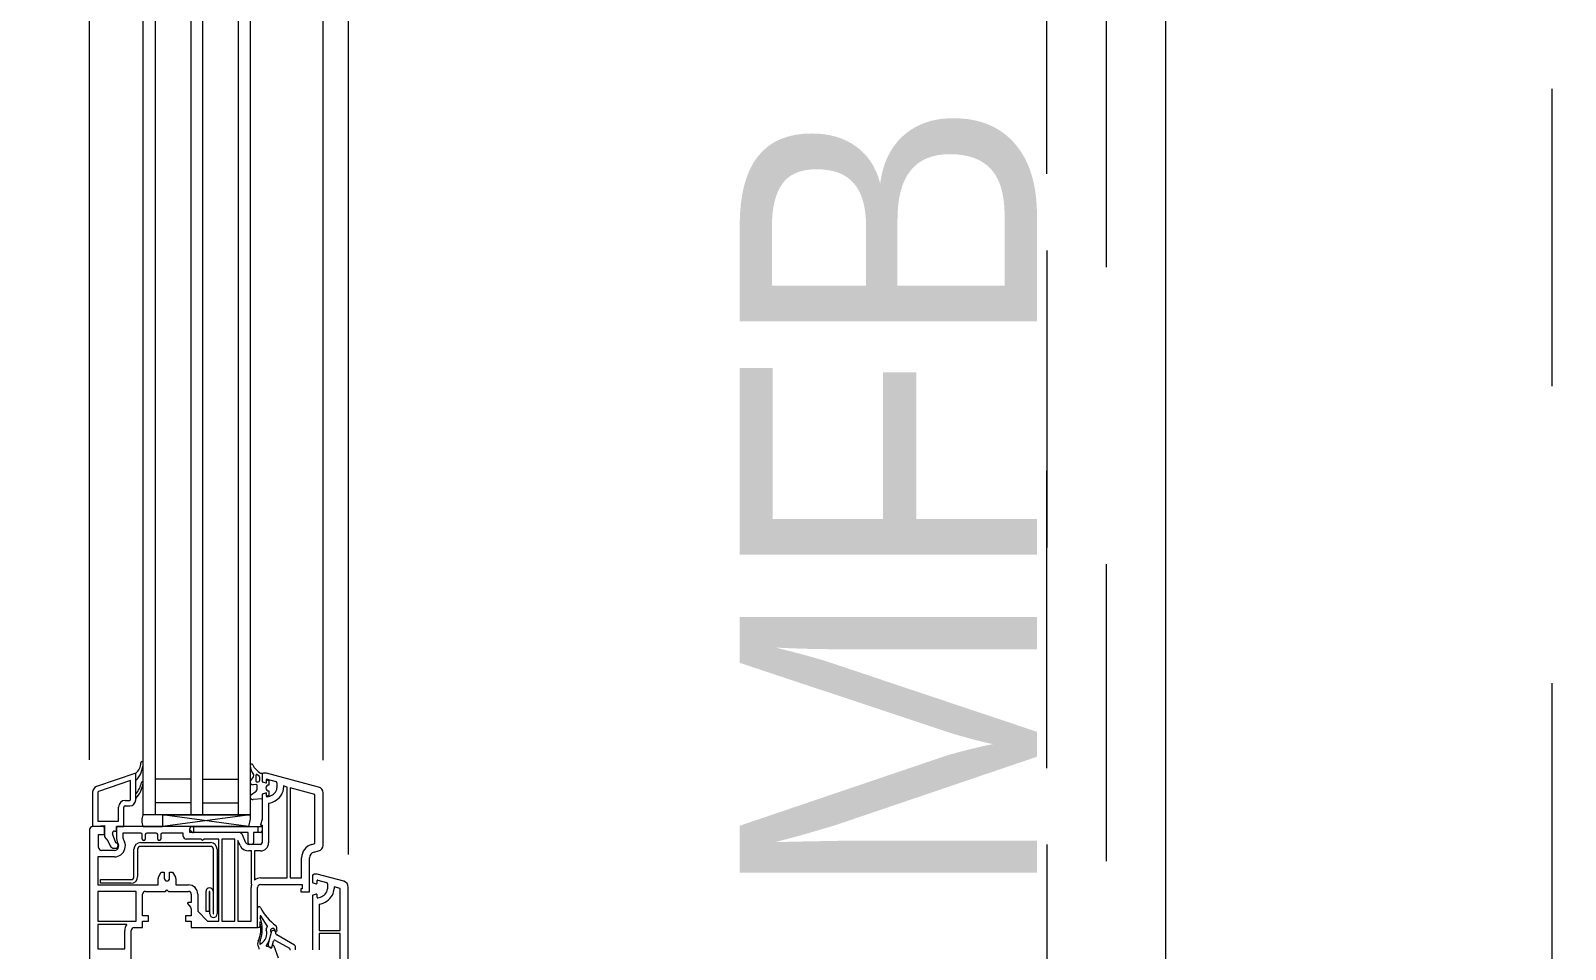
# Model space of a CAD drawing. Header units: metres. Extents: x -117 to -12, y 122 to 163.
# Drawn here: x -20.33 to -19.814, y 140.978 to 141.288 of the extents above; entities that cross this region are included whole.
import ezdxf

# ---------------------------------------------------------------- set-up
doc = ezdxf.new("R2010")
doc.units = ezdxf.units.M
doc.header["$PDMODE"] = 65
for name, pattern in [('AUSGEZOGEN', [0]), ('PHANTOM2_S8', [0.13, 0.05, -0.04000000000000001, 0, -0.04000000000000001]), ('VERDECKT2_S2', [0.09000000000000001, 0.05, -0.04000000000000001])]:
    doc.linetypes.add(name, pattern=pattern)
for name, color, linetype, lineweight in [('XR$1$Allgemein', 7, 'AUSGEZOGEN', 18), ('XR$1$Fenster', 7, 'AUSGEZOGEN', 18), ('XR$1$Fensterbank', 7, 'AUSGEZOGEN', 13), ('XR$1$Hilfskonstruktion', 5, 'VERDECKT2_S2', 13), ('XR$1$Metallbauarbeiten', 7, 'AUSGEZOGEN', 18), ('XR$1$Text_Werkplan_Ausfuehrung', 7, 'AUSGEZOGEN', 25), ('XR$1$Werkplan-_Ausfuehrungsmasse', 7, 'AUSGEZOGEN', 13)]:
    doc.layers.add(name, color=color, linetype=linetype, lineweight=lineweight)
doc.styles.add('ARIAL', font='ARIAL.TTF')
doc.dimstyles.new('_DIMSTYLE_10', dxfattribs={"dimtxt": 0.125, "dimasz": 0.15, "dimexe": 0, "dimexo": 0, "dimgap": 0.0625, "dimtad": 2, "dimdec": 1, "dimlfac": 100, "dimrnd": 0.5, "dimzin": 4, "dimdsep": 46, "dimtxsty": 'ARIAL', "dimblk1": 'ALL_ML_KREIS', "dimblk2": 'ALL_ML_KREIS', "dimsah": 1, "dimcen": 0, "dimclrd": 256, "dimclre": 256, "dimclrt": 256, "dimadec": 0, "dimazin": 0, "dimtfac": 1, "dimtdec": 0, "dimtix": 1, "dimtmove": 2, "dimatfit": 3, "dimfxl": 0, "dimtvp": 1.2, "dimtzin": 0, "dimlwd": 0, "dimlwe": -1, "dimarcsym": 0})
doc.dimstyles.new('_DIMSTYLE_11', dxfattribs={"dimtxt": 0.125, "dimasz": 0.15, "dimexe": 0, "dimexo": 0, "dimgap": 0.0625, "dimtad": 2, "dimdec": 3, "dimrnd": 0.005, "dimzin": 4, "dimdsep": 46, "dimtxsty": 'ARIAL', "dimblk1": 'ALL_ML_KREIS', "dimblk2": 'ALL_ML_KREIS', "dimsah": 1, "dimcen": 0, "dimclrd": 256, "dimclre": 256, "dimclrt": 256, "dimadec": 0, "dimazin": 0, "dimtfac": 1, "dimtdec": 0, "dimtix": 1, "dimtmove": 2, "dimatfit": 3, "dimfxl": 0, "dimtzin": 0, "dimlwd": 0, "dimlwe": -1, "dimarcsym": 0})
doc.dimstyles.new('_DIMSTYLE_12', dxfattribs={"dimtxt": 0.125, "dimasz": 0.15, "dimexe": 0, "dimexo": 0, "dimgap": 0.0625, "dimtad": 2, "dimrnd": 0.005, "dimzin": 4, "dimdsep": 46, "dimtxsty": 'ARIAL', "dimblk1": 'ALL_ML_KREIS', "dimblk2": 'ALL_ML_KREIS', "dimsah": 1, "dimcen": 0, "dimclrd": 256, "dimclre": 256, "dimclrt": 256, "dimadec": 0, "dimazin": 0, "dimtfac": 1, "dimtdec": 0, "dimtix": 1, "dimtmove": 2, "dimatfit": 3, "dimfxl": 0, "dimtzin": 0, "dimlwd": 0, "dimlwe": -1, "dimarcsym": 0})
doc.dimstyles.new('_DIMSTYLE_14', dxfattribs={"dimtxt": 0.125, "dimasz": 0.15, "dimexe": 0, "dimexo": 0, "dimgap": 0.0625, "dimtad": 2, "dimdec": 1, "dimlfac": 100, "dimrnd": 0.5, "dimzin": 4, "dimdsep": 46, "dimtxsty": 'ARIAL', "dimblk1": 'ALL_ML_KREIS', "dimblk2": 'ALL_ML_KREIS', "dimsah": 1, "dimcen": 0, "dimclrd": 256, "dimclre": 256, "dimclrt": 256, "dimadec": 0, "dimazin": 0, "dimtfac": 1, "dimtdec": 0, "dimtix": 1, "dimtmove": 2, "dimatfit": 3, "dimfxl": 0, "dimtzin": 0, "dimlwd": 0, "dimlwe": -1, "dimarcsym": 0})

# ---------------------------------------------------------------- blocks, each defined once
blk = doc.blocks.new('ALL_ML_KREIS')
at = {"color": 0, "linetype": 'ByBlock', "lineweight": -2}
for p, q in [((0, -0.5), (0, 0.5)), ((-1, 0), (0.5, 0))]:
    blk.add_line(p, q, dxfattribs=at)
blk.add_circle((0, 0), 0.15, dxfattribs=at)
blk = doc.blocks.new('*D265')
at = {"layer": 'DEFPOINTS'}
for p in [(-20.50811784955746, 149.458049857979), (-19.98811784955744, 130.8380488979669), (-16.26763344815693, 130.8380488979669)]:
    blk.add_point(p, dxfattribs=at)
at = {"layer": 'XR$1$Werkplan-_Ausfuehrungsmasse', "lineweight": -2}
for p, q in [((-19.18811784955746, 149.458049857979), (-16.26763344815693, 149.458049857979)), ((-16.26763344815693, 130.8380488979669), (-16.26763344815693, 149.458049857979)), ((-19.18811784955746, 130.8380488979669), (-16.26763344815693, 130.8380488979669))]:
    blk.add_line(p, q, dxfattribs=at)
at = {"layer": 'XR$1$Werkplan-_Ausfuehrungsmasse', "xscale": 0.15, "yscale": 0.15, "zscale": 0.15}
for p, rotation in [((-16.26763344815693, 149.458049857979), 90), ((-16.26763344815693, 130.8380488979669), 270)]:
    blk.add_blockref('ALL_ML_KREIS', p, dxfattribs=dict(at, rotation=rotation))
at = {"layer": 'XR$1$Werkplan-_Ausfuehrungsmasse', "insert": (-16.38226509890727, 140.1529095416837), "char_height": 0.125, "width": 0.625, "attachment_point": 5, "rotation": 90, "style": 'ARIAL'}
blk.add_mtext('\\A1;{\\A1;{18.62\\H0.082500;\\S^ ;}}', dxfattribs=at)
blk = doc.blocks.new('*D566')
at = {"layer": 'DEFPOINTS'}
for p in [(-20.22311784955846, 140.9737287111639), (-20.29311784959027, 140.8937287111639), (-17.26763344815693, 140.8937287111639)]:
    blk.add_point(p, dxfattribs=at)
at = {"layer": 'XR$1$Werkplan-_Ausfuehrungsmasse', "lineweight": -2}
for p, q in [((-19.48811784955746, 140.9737287111639), (-17.26763344815693, 140.9737287111639)), ((-17.26763344815693, 140.8937287111639), (-17.26763344815693, 140.9737287111639)), ((-19.48811784955746, 140.8937287111639), (-17.26763344815693, 140.8937287111639))]:
    blk.add_line(p, q, dxfattribs=at)
at = {"layer": 'XR$1$Werkplan-_Ausfuehrungsmasse', "xscale": 0.15, "yscale": 0.15, "zscale": 0.15}
for p, rotation in [((-17.26763344815693, 140.9737287111639), 90), ((-17.26763344815693, 140.8937287111639), 270)]:
    blk.add_blockref('ALL_ML_KREIS', p, dxfattribs=dict(at, rotation=rotation))
at = {"layer": 'XR$1$Werkplan-_Ausfuehrungsmasse', "insert": (-17.38226509890727, 140.8255346456796), "char_height": 0.125, "width": 0.375, "attachment_point": 5, "rotation": 90, "style": 'ARIAL'}
blk.add_mtext('\\A1;{\\A1;{8\\H0.082500;\\S^ ;}}', dxfattribs=at)
blk = doc.blocks.new('*D567')
at = {"layer": 'DEFPOINTS'}
for p in [(-20.22311784955846, 141.8137287111639), (-20.22311784955846, 140.9737287111639), (-17.26763344815693, 140.9737287111639)]:
    blk.add_point(p, dxfattribs=at)
at = {"layer": 'XR$1$Werkplan-_Ausfuehrungsmasse', "lineweight": -2}
for p, q in [((-19.48811784955746, 141.8137287111639), (-17.26763344815693, 141.8137287111639)), ((-17.26763344815693, 140.9737287111639), (-17.26763344815693, 141.8137287111639)), ((-19.48811784955746, 140.9737287111639), (-17.26763344815693, 140.9737287111639))]:
    blk.add_line(p, q, dxfattribs=at)
at = {"layer": 'XR$1$Werkplan-_Ausfuehrungsmasse', "xscale": 0.15, "yscale": 0.15, "zscale": 0.15}
for p, rotation in [((-17.26763344815693, 141.8137287111639), 90), ((-17.26763344815693, 140.9737287111639), 270)]:
    blk.add_blockref('ALL_ML_KREIS', p, dxfattribs=dict(at, rotation=rotation))
at = {"layer": 'XR$1$Werkplan-_Ausfuehrungsmasse', "insert": (-17.21285855047617, 141.300788738449), "char_height": 0.125, "width": 0.00625, "attachment_point": 1, "rotation": 90, "line_spacing_factor": 0.6024096385542169, "style": 'ARIAL'}
blk.add_mtext('\\A1;{70\\H0.082500;\\S^ ;}', dxfattribs=at)
at = {"layer": 'XR$1$Werkplan-_Ausfuehrungsmasse', "insert": (-17.38226509890727, 141.388331371464), "char_height": 0.125, "width": 0.5, "attachment_point": 5, "rotation": 90, "style": 'ARIAL'}
blk.add_mtext('\\A1;{\\A1;{84\\H0.082500;\\S^ ;}}', dxfattribs=at)
blk = doc.blocks.new('*D596')
at = {"layer": 'DEFPOINTS'}
for p in [(-20.04311784960328, 144.7630496498455), (-19.98811784958851, 140.3680494417125), (-18.74107309071632, 140.3680494417125)]:
    blk.add_point(p, dxfattribs=at)
at = {"layer": 'XR$1$Werkplan-_Ausfuehrungsmasse', "lineweight": -2}
for p, q in [((-18.99107309071632, 144.7630496498455), (-18.74107309071632, 144.7630496498455)), ((-18.74107309071632, 140.3680494417125), (-18.74107309071632, 144.7630496498455)), ((-18.99107309071632, 140.3680494417125), (-18.74107309071632, 140.3680494417125))]:
    blk.add_line(p, q, dxfattribs=at)
at = {"layer": 'XR$1$Werkplan-_Ausfuehrungsmasse', "xscale": 0.15, "yscale": 0.15, "zscale": 0.15}
for p, rotation in [((-18.74107309071632, 144.7630496498455), 90), ((-18.74107309071632, 140.3680494417125), 270)]:
    blk.add_blockref('ALL_ML_KREIS', p, dxfattribs=dict(at, rotation=rotation))
at = {"layer": 'XR$1$Werkplan-_Ausfuehrungsmasse', "insert": (-18.85579000749668, 142.5873264898445), "char_height": 0.125, "width": 0.625, "attachment_point": 5, "rotation": 90, "style": 'ARIAL'}
blk.add_mtext('\\A1;{\\A1;{4.39\\H0.082500;\\S5^ ;}}', dxfattribs=at)
blk = doc.blocks.new('*D622')
at = {"layer": 'DEFPOINTS'}
for p in [(-19.98811784955511, 149.458049857979), (-19.988117849588, 140.2180494417123), (-18.14107309071632, 140.2180494417123)]:
    blk.add_point(p, dxfattribs=at)
at = {"layer": 'XR$1$Werkplan-_Ausfuehrungsmasse', "lineweight": -2}
for p, q in [((-18.74107309071632, 149.458049857979), (-18.14107309071632, 149.458049857979)), ((-18.14107309071632, 140.2180494417123), (-18.14107309071632, 149.458049857979)), ((-18.74107309071632, 140.2180494417123), (-18.14107309071632, 140.2180494417123))]:
    blk.add_line(p, q, dxfattribs=at)
at = {"layer": 'XR$1$Werkplan-_Ausfuehrungsmasse', "xscale": 0.15, "yscale": 0.15, "zscale": 0.15}
for p, rotation in [((-18.14107309071632, 149.458049857979), 90), ((-18.14107309071632, 140.2180494417123), 270)]:
    blk.add_blockref('ALL_ML_KREIS', p, dxfattribs=dict(at, rotation=rotation))
at = {"layer": 'XR$1$Werkplan-_Ausfuehrungsmasse', "insert": (-18.25570474146666, 144.8473351205141), "char_height": 0.125, "width": 0.5, "attachment_point": 5, "rotation": 90, "style": 'ARIAL'}
blk.add_mtext('\\A1;{\\A1;{9.24\\H0.082500;\\S^ ;}}', dxfattribs=at)

msp = doc.modelspace()

# ---------------------------------------------------------------- linework, layer by layer
at = {"layer": 'XR$1$Allgemein', "linetype": 'VERDECKT2_S2', "lineweight": 13}
msp.add_line((-19.98811784957493, 141.8137287111639), (-19.98811784957493, 140.9737287111638), dxfattribs=at)
at = {"layer": 'XR$1$Fenster', "lineweight": 13}
for p, q in [((-20.2231178495752, 141.7980775168931), (-20.22311784957048, 141.0103151853116)), ((-20.2881178495752, 141.7837293963966), (-20.28811784957048, 141.0237280259314)), ((-20.2761178495752, 141.7837293963966), (-20.27611784957048, 141.0237280259314)), ((-20.2721178495752, 141.7837293963966), (-20.27211784957048, 141.0237280259314)), ((-20.2601178495752, 141.7837293963966), (-20.26011784957048, 141.0237280259314)), ((-20.31011784957049, 141.0422373938563), (-20.3101178495752, 141.7661553083483)), ((-20.23161784957048, 141.042037617176), (-20.2316178495752, 141.7663550850287)), ((-20.2921178495705, 141.0411037747855), (-20.29211784957049, 141.0412280259313)), ((-20.29211784957049, 141.0344280259314), (-20.2921178495705, 141.0345280259313)), ((-20.2761178495705, 141.0357280259313), (-20.2881178495705, 141.0357280259313)), ((-20.2721178495705, 141.0357280259313), (-20.2601178495705, 141.0357280259313)), ((-20.2558311650435, 141.035386694384), (-20.25504175207946, 141.0364952955453)), ((-20.25426142744187, 141.0339345107704), (-20.25513940940203, 141.0338314507031)), ((-20.2541678495705, 141.0370534280472), (-20.2541678495705, 141.0350160934256)), ((-20.2539678495705, 141.0348160934256), (-20.2534178495705, 141.0348160934256)), ((-20.25301784957049, 141.0365626803184), (-20.2538678495705, 141.0372266331279)), ((-20.2537178495705, 141.0327280259313), (-20.25371784957051, 141.0334364134214)), ((-20.25291784957049, 141.0353160934256), (-20.2529178495705, 141.0363894752376)), ((-20.25211784957049, 141.0372280259313), (-20.25211784957049, 141.034972770043)), ((-20.25196961337953, 141.0347795848778), (-20.25086961337951, 141.0344848407661)), ((-20.25061784957049, 141.0346780259314), (-20.2506178495705, 141.0355280259313)), ((-20.25036608576148, 141.0357212110966), (-20.24748844004795, 141.0349501482515)), ((-20.24711784957049, 141.0344671853384), (-20.24711784957051, 141.0327280259313)), ((-20.29811784957049, 141.0285280259313), (-20.2966178495705, 141.0285280259313)), ((-20.25568859078607, 141.0304951000529), (-20.25443328087788, 141.0314495690621)), ((-20.25086961337951, 141.0309712110966), (-20.25196961337952, 141.0306764669849)), ((-20.2506178495705, 141.0299280259314), (-20.25061784957049, 141.0307780259313)), ((-20.23161784957049, 141.0134684512732), (-20.23161784957049, 141.0311023372992)), ((-20.2981178495705, 141.0267280259313), (-20.29661784957049, 141.0267280259313)), ((-20.28561784957049, 141.0237280259313), (-20.29211784957049, 141.0237280259313)), ((-20.27611784957049, 141.0277280259313), (-20.2881178495705, 141.0277280259313)), ((-20.25662646553992, 141.0197280259314), (-20.28561784957049, 141.0237280259313)), ((-20.2561178495705, 141.0237280259313), (-20.28561784957049, 141.0197280259314)), ((-20.28561784957049, 141.0237280259313), (-20.28561784957049, 141.0197280259314)), ((-20.27211784957049, 141.0277280259313), (-20.2601178495705, 141.0277280259313)), ((-20.2499178495705, 141.0275743944768), (-20.2499178495705, 141.0142280259313)), ((-20.3101178495705, 141.0187280259314), (-20.31011784957049, 140.9689449870563)), ((-20.30561784957049, 141.0197280259314), (-20.3091178495705, 141.0197280259314)), ((-20.30177402690285, 141.0182280259313), (-20.3011178495705, 141.0182280259313)), ((-20.29211784957049, 141.0197280259314), (-20.28561784957049, 141.0197280259314)), ((-20.27501784957049, 141.0177280259313), (-20.27501784957049, 141.0197280259314)), ((-20.25351784957049, 141.0197280259314), (-20.25351784957049, 141.0177280259313)), ((-20.30131784957049, 141.0142280259313), (-20.30243181173739, 141.017288611831)), ((-20.30064938850569, 141.0141234079358), (-20.30043028022605, 141.0136535287139)), ((-20.30051784957049, 141.0133280259313), (-20.3005178495705, 141.0134280259313)), ((-20.2986555113742, 141.0150531681117), (-20.29843640309458, 141.0145832888897)), ((-20.29296784957051, 141.0143280259313), (-20.26946784957051, 141.0143280259313)), ((-20.26946784957051, 141.0130780259313), (-20.29296784957051, 141.0130780259313)), ((-20.29241784957049, 141.0155280259313), (-20.2924178495705, 141.0170280259313)), ((-20.2914178495705, 141.0170280259313), (-20.2914178495705, 141.0155280259313)), ((-20.2877178495705, 141.0175280259313), (-20.29091784957049, 141.0175280259313)), ((-20.2872178495705, 141.0155280259313), (-20.28721784957051, 141.0170280259313)), ((-20.2862178495705, 141.0170280259313), (-20.28621784957051, 141.0155280259313)), ((-20.25752185646411, 141.0143054076696), (-20.25884861204426, 141.0171506441931)), ((-20.2526178495705, 141.0137280259314), (-20.25661554867708, 141.0137280259314)), ((-20.2555178495705, 141.0137280259314), (-20.2563178495705, 141.0137280259314)), ((-20.23533429908248, 141.0137332233389), (-20.23431784957049, 141.0140055801648)), ((-20.30180652768223, 141.0117280259313), (-20.30611784957049, 141.0117280259313)), ((-20.30190032393412, 141.0124280259313), (-20.30141784957049, 141.0124280259313)), ((-20.2952178495705, 141.0028780259314), (-20.29521784957051, 141.0120780259313)), ((-20.2939678495705, 141.0120780259313), (-20.2939678495705, 141.0028780259314)), ((-20.2684678495705, 140.9904530259313), (-20.26846784957051, 141.0120780259313)), ((-20.26721784957051, 141.0120780259313), (-20.26721784957051, 140.9903780259313)), ((-20.2346354876607, 141.011125223608), (-20.23310021148029, 141.0115365996207)), ((-20.25261784957049, 141.0024280259314), (-20.24361784957049, 141.0024280259314)), ((-20.23511784957049, 141.0032280259313), (-20.23511784957049, 141.000972770043)), ((-20.2709678495705, 140.9911280259313), (-20.2709678495705, 140.9979530259313)), ((-20.2697178495705, 140.9903780259313), (-20.2697178495705, 140.9978030259313)), ((-20.26861784957049, 140.9979530259313), (-20.2686178495705, 140.9904530259313)), ((-20.25581784957051, 140.9879280259313), (-20.2558178495705, 140.9992280259313)), ((-20.2349696133795, 141.0007795848778), (-20.23386961337951, 141.0004848407661)), ((-20.23361784957049, 141.0006780259313), (-20.23361784957049, 141.0015280259313)), ((-20.23336608576146, 141.0017212110966), (-20.23048844004793, 141.0009501482515)), ((-20.23011784957049, 141.0004671853384), (-20.23011784957048, 140.9987280259313)), ((-20.22311784957049, 140.8537287111639), (-20.22311784957049, 140.9993799054349)), ((-20.2536178495705, 140.9861280259314), (-20.2536178495705, 140.9922280259314)), ((-20.23511784957049, 140.9964832818197), (-20.23511784957049, 140.9782280259313)), ((-20.23386961337951, 140.9969712110966), (-20.2349696133795, 140.9966764669849)), ((-20.23361784957049, 140.9959280259314), (-20.23361784957049, 140.9967780259313)), ((-20.2528178495705, 140.987623788125), (-20.25281784957049, 140.9861280259314)), ((-20.25271899180414, 140.9896424719691), (-20.25271899180415, 140.9888779335826)), ((-20.25036298456474, 140.9863537670584), (-20.25253513690492, 140.989696954589)), ((-20.29831784957049, 140.9785280259313), (-20.29831784957049, 140.9847280259313)), ((-20.29611784957051, 140.972972770043), (-20.2961178495705, 140.9847280259313)), ((-20.25070116409167, 140.9852405180397), (-20.25034392408413, 140.9861732695681)), ((-20.24902394209112, 140.984140671242), (-20.25004427125858, 140.9803105531741)), ((-20.24755932778415, 140.9844268196979), (-20.24775573673218, 140.9847931773068)), ((-20.24744053477446, 140.9836787708835), (-20.24746904421719, 140.9840046353052)), ((-20.24716804259976, 140.9848850571493), (-20.24728223884245, 140.9844588709696)), ((-20.24116784957049, 140.9798110386332), (-20.24719243742542, 140.983289336053)), ((-20.25270513545532, 140.9800081607651), (-20.25264898595213, 140.9801547667829)), ((-20.24883928932125, 140.9790111026147), (-20.24828221512259, 140.9811132790162)), ((-20.24812806821545, 140.9795593416514), (-20.24673023899895, 140.9755662235517)), ((-20.24754925220944, 140.9814168821956), (-20.2429428495705, 140.978757374392)), ((-20.24091784957049, 140.9782280259313), (-20.24091784957049, 140.9793780259313))]:
    msp.add_line(p, q, dxfattribs=at)
for points in [[(-20.2561178495752, 141.7837293963966), (-20.25611784957047, 141.0237280259314), (-20.29211784957048, 141.0237280259313), (-20.2921178495752, 141.7837293963966)], [(-20.29461784957049, 141.0287280259313), (-20.29461784957051, 141.0377280259314), (-20.30776983093712, 141.0331928599429)], [(-20.29641784957049, 141.0287280259313), (-20.2964178495705, 141.0352033258644), (-20.30718304770715, 141.0314911885759)], [(-20.25261784957049, 141.0377280259314), (-20.25211784957049, 141.0377280259314), (-20.25211784957049, 141.0348193046455), (-20.25061784957049, 141.0344173808568), (-20.25061784957049, 141.0354780259314), (-20.2498178495705, 141.0352636665774), (-20.24981784957049, 141.0337280259313)], [(-20.23310021148028, 141.0330341889518), (-20.25061784957049, 141.0377280259314), (-20.25161784957049, 141.0377280259314)], [(-20.2436178495705, 141.0024280259314), (-20.24361784957048, 141.0330571358972), (-20.24491784957049, 141.0334054698474), (-20.2449178495705, 141.0327280259313)], [(-20.30911784957049, 141.0313021139796), (-20.30911784957048, 141.0197280259314), (-20.30511784957049, 141.0200779805855), (-20.30511784957049, 141.0162280259314), (-20.30401504196163, 141.0149137510016), (-20.30325978561468, 141.0132940985388)], [(-20.3073178495705, 141.0313021139796), (-20.30731784957049, 141.0215280259314), (-20.30041784957049, 141.0215280259314), (-20.30041784957049, 141.0262280259313)], [(-20.24981784957049, 141.0317280259314), (-20.24981784957051, 141.0301923852853), (-20.25061784957049, 141.0299780259314), (-20.25061784957051, 141.0310386710059), (-20.2521178495705, 141.0306367472173), (-20.25211784957049, 141.0291280259314), (-20.25513780846292, 141.0288315922076)], [(-20.25211784957051, 141.0304832818197), (-20.25211784957049, 141.0222280259314), (-20.2526178495705, 141.0202280259313), (-20.25211784957051, 141.0202280259314), (-20.25211784957049, 141.0142280259313)], [(-20.23431784957049, 141.0140055801648), (-20.23431784957049, 141.0305652084076), (-20.24261784957049, 141.0327891867048), (-20.24261784957049, 141.0024280259314), (-20.23881784957049, 141.0024280259314), (-20.23881784957049, 141.0091933719554)], [(-20.30111784957049, 141.0182280259314), (-20.30111784957048, 141.0197280259314), (-20.29861784957048, 141.0197280259314), (-20.29861784957048, 141.0262280259313)], [(-20.28561784957049, 141.0237280259314), (-20.2561178495705, 141.0237280259313), (-20.2561178495705, 141.0222280259314), (-20.25662646553993, 141.0197280259314), (-20.28561784957049, 141.0197280259314)], [(-20.30711784957048, 141.0127280259314), (-20.30711784957048, 141.0170280259314), (-20.30511784957049, 141.0170280259314), (-20.3051178495705, 141.0192280259313)], [(-20.25975491983129, 141.0177280259313), (-20.27641784957049, 141.0177280259313), (-20.27641784957049, 141.0189037827055), (-20.27611784957051, 141.0197280259314), (-20.30111784957048, 141.0197280259314), (-20.30111784957049, 141.0162364992446)], [(-20.27577640737138, 141.0179623405064), (-20.2764178495705, 141.0186037827055), (-20.27641784957049, 141.0189037827055), (-20.27619064361735, 141.0197280259314)], [(-20.27619064361735, 141.0197280259314), (-20.25351784957051, 141.0197280259314), (-20.25211784957049, 141.0197280259314), (-20.25211784957049, 141.0182280259314)], [(-20.2929178495705, 141.0175280259314), (-20.29891784957049, 141.0175280259314), (-20.29891784957049, 141.0162364992446)], [(-20.27861784957048, 141.0165280259314), (-20.2786178495705, 141.0175280259314), (-20.2857178495705, 141.0175280259314)], [(-20.27211784957049, 141.0150280259314), (-20.2726178495705, 141.0155280259314), (-20.27761784957049, 141.0155280259314)], [(-20.2568178495705, 141.0142280259314), (-20.25681784957049, 141.0177280259314), (-20.27501784957049, 141.0177280259314), (-20.27521072194643, 141.0177280259313)], [(-20.27371784957049, 140.9969280259314), (-20.2737178495705, 140.9912280259313), (-20.27041784957049, 140.9879280259314), (-20.26661784957048, 140.9879280259314), (-20.26661784957048, 141.0155280259314), (-20.27161784957049, 141.0155280259314), (-20.27211784957049, 141.0150280259314)], [(-20.25951573359558, 141.0133756474938), (-20.26031784957051, 141.015095790753), (-20.26031784957049, 140.9879280259314), (-20.2558178495705, 140.9879280259314)], [(-20.25261784957048, 141.0177280259313), (-20.25351784957048, 141.0177280259313), (-20.2550178495705, 141.0177280259313), (-20.25501784957049, 141.0142280259313)], [(-20.30180652768223, 141.0095280259314), (-20.30741784957049, 141.0095280259314), (-20.30741784957049, 141.0001280259314), (-20.28711784957051, 141.0001280259314), (-20.28711784957051, 141.0022548208506)], [(-20.25561784957051, 141.0003415788039), (-20.2556178495705, 141.0115280259314), (-20.25661554867706, 141.0115280259314)], [(-20.25261784957048, 141.0115280259314), (-20.25461784957049, 141.0115280259314), (-20.25461784957049, 141.0017260251307)], [(-20.25261784957048, 141.0002280259313), (-20.23861784957048, 141.0002280259313), (-20.23861784957048, 140.9987280259313), (-20.23911784957049, 140.9987280259313), (-20.23911784957048, 140.9977280259313), (-20.23611784957048, 140.9977280259313), (-20.23611784957048, 141.0091933719554)], [(-20.28698387497428, 141.0027548208506), (-20.2860178495705, 141.0044280259314), (-20.28501784957049, 141.0044280259314), (-20.28501784957048, 141.0023280259314)], [(-20.2832178495705, 141.0023280259314), (-20.2832178495705, 141.0044280259314), (-20.2822178495705, 141.0044280259314), (-20.28125182416671, 141.0027548208506)], [(-20.22460021148027, 141.0013117570875), (-20.23361784957049, 141.0037280259313), (-20.23461784957049, 141.0037280259314)], [(-20.29621784957049, 141.0006280259314), (-20.30651784957049, 141.0006280259314), (-20.30651784957049, 141.0018780259314), (-20.29621784957049, 141.0018780259314)], [(-20.2913178495705, 140.9979280259313), (-20.2846178495705, 140.9979280259313), (-20.2841178495705, 140.9984280259314), (-20.28361784957049, 140.9979280259313), (-20.27691784957049, 140.9979280259313)], [(-20.28111784957049, 141.0022548208506), (-20.28111784957049, 141.0001280259314), (-20.27691784957049, 141.0001280259314)], [(-20.27717105845911, 140.9937994684094), (-20.27615180512738, 140.9925847695895), (-20.27591784957049, 140.9919419819799), (-20.2759178495705, 140.9897280259314), (-20.2779178495705, 140.9897280259314), (-20.27791784957049, 140.9879280259314), (-20.27591784957049, 140.9879280259314), (-20.27591784957049, 140.9857280259313), (-20.25361784957049, 140.9857280259314), (-20.25361784957049, 140.9992280259313)], [(-20.26986784957048, 140.9978030259313), (-20.26986784957049, 140.9911280259314), (-20.27096784957049, 140.9911280259314)], [(-20.22581784957049, 140.9847280259314), (-20.22581784957049, 140.9988321936892), (-20.2279178495705, 140.9993948869933), (-20.2279178495705, 140.9987280259314)], [(-20.29511784957048, 140.9857280259313), (-20.29231784957051, 140.9857280259313), (-20.2923178495705, 140.9879280259314), (-20.29031784957049, 140.9879280259314), (-20.29031784957049, 140.9897280259314), (-20.29231784957049, 140.9897280259314), (-20.29231784957051, 140.9969280259314)], [(-20.27591784957049, 140.9969280259314), (-20.2759178495705, 140.9941280259314), (-20.27701784957049, 140.9941280259314)], [(-20.23291784957049, 140.9935743944768), (-20.23291784957049, 140.9847280259313), (-20.22581784957049, 140.9847280259314)], [(-20.29761584876984, 140.9867280259313), (-20.30741784957049, 140.9867280259313), (-20.30741784957049, 140.9785280259314), (-20.29831784957049, 140.9785280259314)], [(-20.24904044643641, 140.984079076187), (-20.24982362090174, 140.9811562292911), (-20.25067567216241, 140.9798499298931)], [(-20.2258178495705, 140.9652703573479), (-20.2258178495705, 140.9837280259314), (-20.23291784957049, 140.9837280259314), (-20.23291784957049, 140.9782280259314)], [(-20.25053558891261, 140.9794650543274), (-20.24884521871662, 140.9790121209985), (-20.2487028682418, 140.979543380203)], [(-20.24978507808094, 140.9793460276881), (-20.24939012275131, 140.9789510723585), (-20.24908438016071, 140.9788691488782)]]:
    msp.add_lwpolyline(points, dxfattribs=at)
for points in [[(-20.26131784957049, 140.9879280259314), (-20.26131784957048, 141.0155280259314), (-20.26561784957049, 141.0155280259314), (-20.26561784957049, 140.9879280259314), (-20.26131784957049, 140.9879280259314)], [(-20.29451784957049, 140.9879280259314), (-20.29451784957051, 140.9979280259313), (-20.30741784957049, 140.9979280259313), (-20.3074178495705, 140.9879280259314), (-20.29451784957049, 140.9879280259314)]]:
    msp.add_lwpolyline(points, close=True, dxfattribs=at)
for centre, radius, start, end in [((-20.29721720240929, 141.0411534258816), 0.004299999999999955, 307.1929183167479, 0.824869458817877), ((-20.30054300650905, 141.0412187694976), 0.008425941681674204, 314.6846399471861, 359.2180201962812), ((-20.29251784957048, 141.0412280259313), 0.0003999999999999773, 0, 181.8189351407642), ((-20.25561784957051, 141.0402280259314), 0.0005, 34.43351666889914, 180), ((-20.25054697862664, 141.0406221665857), 0.00558479631933983, 184.0469487073017, 216.3017558387886), ((-20.24953107121905, 141.043192817794), 0.00627631665016088, 205.2983218214709, 240.5401410291097), ((-20.2998257203224, 141.0356997542256), 0.007200000000000046, 316.3288873123777, 350.9767967886719), ((-20.30072363543663, 141.0353644614439), 0.008656584883371921, 314.8565544877993, 353.7898141484797), ((-20.29241784957049, 141.0345280259314), 0.0002999999999999545, 0, 171.8517761259771), ((-20.25521784957051, 141.0347280259313), 0.0008999999999999774, 132.9579663398468, 275.0000000000629), ((-20.25561195970525, 141.0369013291196), 0.0006999999999999318, 324.5460838070634, 36.30175583689172), ((-20.25421784957049, 141.0334364134214), 0.0005, 0, 95.00000000006288), ((-20.25396784957049, 141.0370534280472), 0.0001999999999999318, 60.00000000083123, 180), ((-20.2539678495705, 141.0350160934256), 0.0002000000000000455, 180, 270), ((-20.25341784957048, 141.0353160934256), 0.0005, 270, 0), ((-20.2531178495705, 141.0363894752376), 0.0002000000000001592, 0, 60.00000000402091), ((-20.25161784957049, 141.0372280259314), 0.0005, 90, 180), ((-20.2519178495705, 141.034972770043), 0.0002000000000005002, 180, 254.9999999994951), ((-20.25081784957049, 141.0346780259314), 0.0002000000000002728, 255.0000000006194, 0), ((-20.2498178495705, 141.0327280259314), 0.001000000000000227, 90, 270), ((-20.2504178495705, 141.0355280259314), 0.0002000000000001592, 74.99999999851202, 180), ((-20.2476178495705, 141.0344671853384), 0.0004999999999996589, 0, 74.99999999955158), ((-20.30711784957049, 141.0313021139796), 0.002, 109.0256060374028, 180), ((-20.30711784957049, 141.0313021139796), 0.0001999999999999318, 109.0256060366065, 180), ((-20.2981178495705, 141.0262280259313), 0.002299999999999954, 90, 180), ((-20.2966178495705, 141.0287280259313), 0.002, 270, 0), ((-20.2966178495705, 141.0287280259313), 0.0002000000000000455, 270, 0), ((-20.25521784957049, 141.0297280259314), 0.0008999999999999774, 121.5367800643622, 275.1023163093391), ((-20.2552178495705, 141.0327280259313), 0.0015, 301.5367800647057, 0), ((-20.25191784957049, 141.0304832818197), 0.0001999999999997044, 104.9999999983975, 180), ((-20.2508178495705, 141.0307780259314), 0.0002000000000001592, 0, 105.000000001488), ((-20.25041784957051, 141.0299280259314), 0.0002000000000006139, 180, 276.7557105310482), ((-20.2508648677901, 141.0337016415333), 0.003999999999991815, 276.7557105302635, 330.8690173497814), ((-20.25086486779011, 141.0337016415333), 0.006200000000016303, 278.7860296929047, 330.8690173495366), ((-20.24911784957051, 141.0327280259313), 0.002000000000006707, 330.869017350236, 0), ((-20.24911784957049, 141.0327280259314), 0.004199999999990041, 330.8690173497865, 0), ((-20.23361784957051, 141.0311023372992), 0.002000000000000227, 0, 74.99999999984652), ((-20.2981178495705, 141.0262280259313), 0.0005, 90, 180), ((-20.28836784957048, 141.0217280259314), 0.004250000000000114, 151.9275130640344, 208.0724869356276), ((-20.30911784957049, 141.0187280259314), 0.001000000000000114, 90, 180), ((-20.3056178495705, 141.0192280259314), 0.0005, 0, 90), ((-20.30177402690285, 141.0175280259314), 0.0007000000000000455, 90, 200.0000000015972), ((-20.27521072194644, 141.0185280259314), 0.0007999999999999546, 225.0000000005397, 270), ((-20.25261784957051, 141.0182280259313), 0.0005, 270, 0), ((-20.30611784957048, 141.0127280259314), 0.001, 180, 270), ((-20.30190032393412, 141.0139280259314), 0.0015, 205.0000000000825, 270), ((-20.30180652768223, 141.0132280259314), 0.001499999999997158, 270, 344.208920227012), ((-20.30141784957049, 141.0133280259314), 0.0008999999999998636, 270, 0), ((-20.30131784957049, 141.0134280259313), 0.0007999999999999545, 0, 90), ((-20.2961178495705, 141.0162364992446), 0.004999999999998522, 180, 204.9999999999726), ((-20.30151784957051, 141.0131463867998), 0.001200000000003342, 344.2089202265543, 25.00000000095166), ((-20.29611784957049, 141.0162364992446), 0.002800000000000637, 180, 204.999999999814), ((-20.3012624183737, 141.0131669583184), 0.003161068592249877, 342.5899980310039, 26.61892219536744), ((-20.2929678495705, 141.0120780259314), 0.002249999999999999, 90, 180), ((-20.2929678495705, 141.0120780259314), 0.001, 90, 180), ((-20.2929178495705, 141.0170280259314), 0.0005, 0, 90), ((-20.29191784957049, 141.0155280259314), 0.0005, 180, 0), ((-20.29091784957049, 141.0170280259314), 0.0005, 90, 180), ((-20.28771784957051, 141.0170280259314), 0.0005, 0, 90), ((-20.28671784957051, 141.0155280259314), 0.0005, 180, 0), ((-20.28571784957049, 141.0170280259314), 0.0005, 90, 180), ((-20.27761784957049, 141.0165280259314), 0.001, 180, 270), ((-20.26946784957051, 141.0120780259313), 0.00225, 0, 90), ((-20.26946784957051, 141.0120780259313), 0.001, 0, 90), ((-20.2597549198313, 141.0167280259313), 0.0009999999999997726, 25.00000000054573, 90), ((-20.25661554867706, 141.0147280259314), 0.003200000000000614, 204.9999999998024, 270), ((-20.25661554867707, 141.0147280259313), 0.0009999999999997726, 204.9999999989838, 270), ((-20.2563178495705, 141.0142280259314), 0.0005, 180, 270), ((-20.2555178495705, 141.0142280259313), 0.0005, 270, 0), ((-20.2526178495705, 141.0142280259313), 0.0004999999999998863, 270, 0), ((-20.2526178495705, 141.0142280259313), 0.002699999999999932, 270, 0), ((-20.23411784957051, 141.0091933719554), 0.004700000000000045, 105.0000000000205, 180), ((-20.23361784957049, 141.0134684512733), 0.001999999999999431, 285.0000000001534, 0), ((-20.30180652768223, 141.0132280259314), 0.003699999999995384, 270, 344.20892022643), ((-20.23411784957049, 141.0091933719554), 0.002, 105.0000000001535, 180), ((-20.2962178495705, 141.0028780259314), 0.00225, 270, 0), ((-20.2962178495705, 141.0028780259314), 0.0009999999999998864, 270, 0), ((-20.28611784957049, 141.0022548208506), 0.0009999999999998864, 150.0000000006822, 180), ((-20.28411784957051, 141.0023280259314), 0.0008999999999999773, 180, 0), ((-20.28211784957051, 141.0022548208506), 0.00100000000000216, 0, 29.9999999993178), ((-20.25261784957051, 140.9992280259314), 0.003199999999999477, 90, 128.6821874537984), ((-20.23461784957048, 141.0032280259313), 0.0005, 90, 180), ((-20.29131784957049, 140.9969280259314), 0.001, 90, 180), ((-20.27691784957049, 140.9969280259314), 0.003200000000000046, 0, 90), ((-20.27691784957049, 140.9969280259314), 0.001, 0, 90), ((-20.2697928495705, 140.9979530259313), 0.001174999999999955, 0, 180), ((-20.2697928495705, 140.9978030259313), 7.500000000004548e-05, 0, 180), ((-20.25261784957051, 140.9992280259314), 0.003199999999998682, 159.6358651941362, 180), ((-20.25261784957051, 140.9992280259314), 0.001, 90, 180), ((-20.23491784957049, 141.000972770043), 0.0002000000000007276, 180, 254.999999998512), ((-20.23381784957048, 141.0006780259314), 0.0002000000000003865, 255.0000000006194, 0), ((-20.23341784957049, 141.0015280259313), 0.0002000000000001592, 75.00000000160247, 180), ((-20.23386486779008, 140.9997016415333), 0.003999999999996135, 276.7557105302182, 330.8690173498061), ((-20.23061784957049, 141.0004671853384), 0.0005000000000001137, 0, 74.99999999955158), ((-20.2321178495705, 140.9987280259314), 0.002000000000003865, 330.8690173501865, 0), ((-20.23211784957049, 140.9987280259313), 0.004199999999994475, 330.8690173494714, 0), ((-20.22511784957049, 140.9993799054349), 0.002000000000000341, 0, 74.99999999984652), ((-20.2770178495705, 140.9939280259314), 0.0002000000000000455, 90, 220.0000000022805), ((-20.25311784957049, 140.9922280259314), 0.0005, 28.27602603619209, 180), ((-20.23594467446244, 141.0014655611388), 0.019, 208.2760260399065, 232.8223529006076), ((-20.23491784957049, 140.9964832818197), 0.0001999999999993634, 104.9999999993806, 180), ((-20.2338178495705, 140.9967780259313), 0.0002000000000001592, 0, 104.9999999993806), ((-20.23341784957048, 140.9959280259314), 0.0002000000000002728, 180, 276.7557105290797), ((-20.23386486779012, 140.9997016415333), 0.006200000000014029, 278.7860296929047, 330.8690173493071), ((-20.2684678495705, 140.9903780259314), 0.00125, 180, 0), ((-20.26854284957049, 140.9904530259314), 7.499999999993178e-05, 180, 0), ((-20.26208128390044, 140.9852381865454), 0.009565684004903631, 334.8495792192864, 14.44151524516837), ((-20.26199199452982, 140.9852274160665), 0.009965684004903608, 337.2035340181473, 21.48814926802903), ((-20.25261899180415, 140.9896424719691), 0.0001000000000000227, 33.01278751606394, 180), ((-20.29511784957049, 140.9847280259313), 0.003200000000000273, 141.3178125463805, 180), ((-20.29511784957049, 140.9847280259313), 0.001000000000000057, 90, 180), ((-20.25321784957049, 140.9861280259314), 0.000400000000000091, 180, 0), ((-20.25431596426171, 140.9837090921525), 0.003800000000000182, 299.7526557729251, 18.33407463002484), ((-20.25023423839395, 140.9850616874137), 0.0004999999999998863, 159.043365201456, 198.3340746295843), ((-20.25053069436321, 140.9862448018186), 0.0001999999999997044, 339.0433652026127, 33.01278750240866), ((-20.2485316300268, 140.9846763702197), 0.0007846364127530024, 8.561318927047223, 229.5733441646974), ((-20.24825848655716, 140.9839355680499), 0.0007924578814638038, 4.999999999911022, 164.9999999994291), ((-20.24742712771638, 140.9844976938264), 0.0001499999999999773, 208.1963219761713, 344.9999999995422), ((-20.24694243742542, 140.9837223487549), 0.0004999999999997727, 184.9999999991809, 239.9999999993119), ((-20.24876564722704, 140.9853431643839), 0.001661987600273847, 343.9999509761386, 36.29697621154474), ((-20.2516120828413, 140.9803228151775), 0.002000000000000057, 154.8495792189942, 213.491795430838), ((-20.25411397738859, 140.9786673624677), 0.0009999999999999432, 345.0000000008367, 33.49179543225222), ((-20.25142192890457, 140.9807849367612), 0.001499999999999943, 157.2035340174124, 211.1881884095257), ((-20.25218206025442, 140.9799759361569), 0.0005000000000002274, 119.7526557736084, 159.0433652013104), ((-20.25047088415134, 140.979706535784), 0.00025, 144.9999999971955, 255.0000000007878), ((-20.24907797129976, 140.9800531344693), 0.001000000000000341, 165.0830478228987, 225.0000000001439), ((-20.24903261635169, 140.9790623340435), 0.0001999999999998749, 255.0000000006194, 345.1578378209716), ((-20.24841309049392, 140.9794657344895), 0.0002999999999999545, 18.1812408985361, 165.0000000051366), ((-20.24779991521246, 140.9809854701246), 0.0004989472077152754, 59.84216217341401, 165.157837826521), ((-20.24319284957048, 140.9783243616901), 0.0004999999999999432, 330.0000000004787, 60.0000000009403), ((-20.24141784957049, 140.9793780259314), 0.0005, 0, 60.00000000058774)]:
    msp.add_arc(centre, radius, start, end, dxfattribs=at)
at = {"layer": 'XR$1$Fensterbank'}
msp.add_line((-19.94811784955743, 140.9737287111638), (-19.94811784955743, 141.8137287111639), dxfattribs=at)
at = {"layer": 'XR$1$Hilfskonstruktion'}
msp.add_line((-19.98811784955743, 125.0394420899914), (-19.98811784955743, 154.7365274448507), dxfattribs=at)
at = {"layer": 'XR$1$Metallbauarbeiten', "linetype": 'PHANTOM2_S8', "lineweight": 13}
for p, q in [((-19.96811784955511, 149.308049857979), (-19.96811784955511, 140.3680494417125)), ((-19.8181178497244, 140.3680494417125), (-19.8181178497244, 149.308049857979))]:
    msp.add_line(p, q, dxfattribs=at)

# ---------------------------------------------------------------- texts
at = {"layer": 'XR$1$Text_Werkplan_Ausfuehrung', "color": 7, "linetype": 'AUSGEZOGEN', "lineweight": 13, "insert": (-20.04145118289079, 140.9937287111638), "char_height": 0.1, "width": 0.3192568834871312, "attachment_point": 4, "rotation": 90, "style": 'ARIAL'}
msp.add_mtext('\\W0.92;MFB', dxfattribs=at)

# ---------------------------------------------------------------- dimensions: what is measured, and where the dimension line sits
at = {"layer": 'XR$1$Werkplan-_Ausfuehrungsmasse'}
for base, p1, p2, dimstyle, picture, middle in [((-16.26763344815693, 149.458049857979), (-19.18811784955746, 130.8380488979669), (-19.18811784955746, 149.458049857979), '_DIMSTYLE_12', '*D265', (-16.38226509890727, 140.1529095416837)), ((-18.14107309071632, 149.458049857979), (-18.74107309071632, 140.2180494417123), (-18.74107309071632, 149.458049857979), '_DIMSTYLE_12', '*D622', (-18.25570474146666, 144.8473351205141)), ((-18.74107309071632, 144.7630496498455), (-18.99107309071632, 140.3680494417125), (-18.99107309071632, 144.7630496498455), '_DIMSTYLE_11', '*D596', (-18.85579000749668, 142.5873264898445)), ((-17.26763344815693, 140.9737287111639), (-19.48811784955746, 140.8937287111639), (-19.48811784955746, 140.9737287111639), '_DIMSTYLE_10', '*D566', (-17.38226509890727, 140.8255346456796))]:
    dim = msp.add_linear_dim(base=base, p1=p1, p2=p2, angle=90, dimstyle=dimstyle, override={"dimpost": '<>', "dimclrd": 256, "dimclre": 256, "dimclrt": 256, "dimlwd": 0, "dimlwe": 65535}, dxfattribs=at)
    dim.commit()
    dim.dimension.update_dxf_attribs({"geometry": picture, "text_midpoint": middle, "dimtype": 160})
dim = msp.add_linear_dim(base=(-17.26763344815693, 141.8137287111639), p1=(-19.48811784955746, 140.9737287111639), p2=(-19.48811784955746, 141.8137287111639), angle=90, text='<>\\X\\A1;{70\\H0.082500;\\S^ ;}', dimstyle='_DIMSTYLE_14', override={"dimpost": '<>', "dimclrd": 256, "dimclre": 256, "dimclrt": 256, "dimlwd": 0, "dimlwe": 65535}, dxfattribs=at)
dim.commit()
dim.dimension.update_dxf_attribs({"geometry": '*D567', "text_midpoint": (-17.38226509890727, 141.388331371464), "dimtype": 160})

doc.saveas('drawing.dxf')
